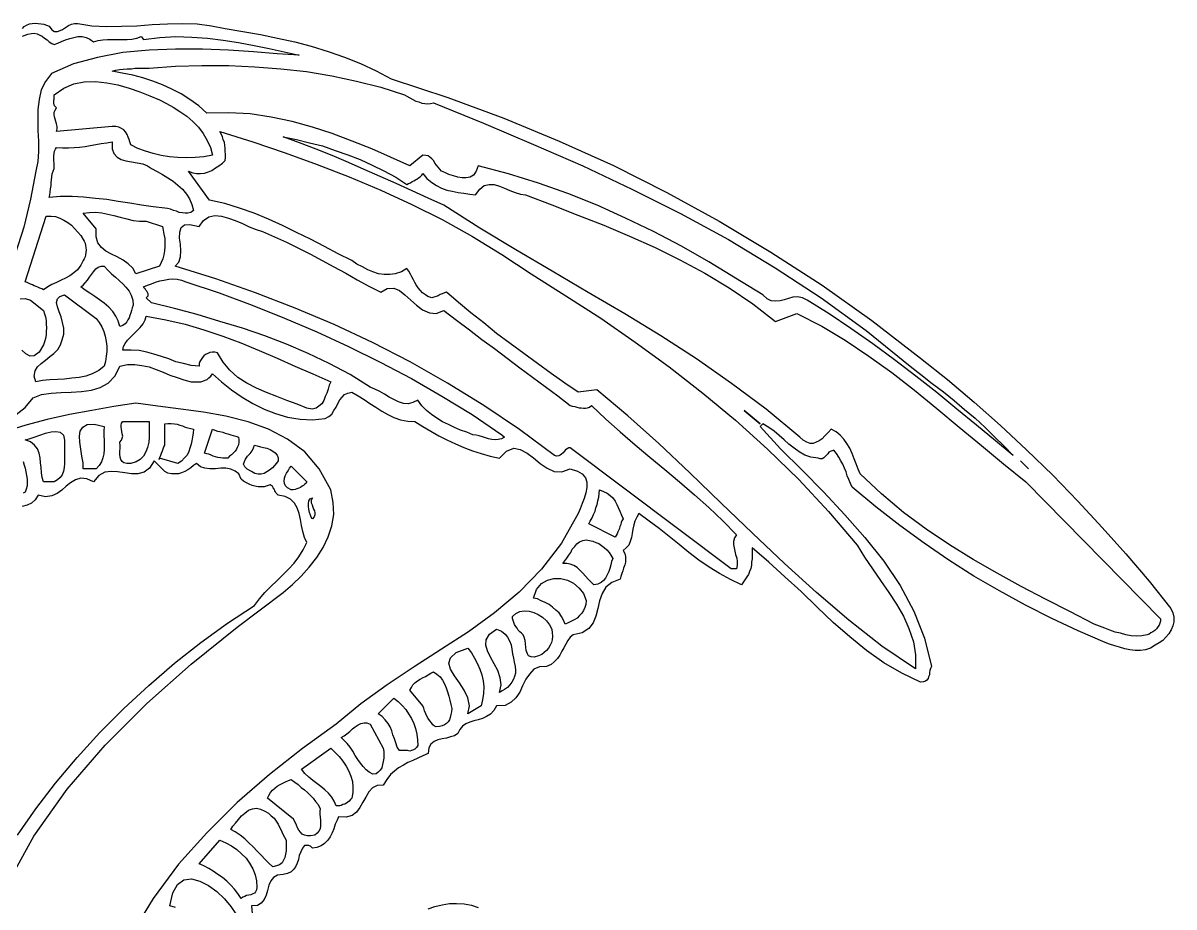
# Model space of a CAD drawing. Extents: x 0.03 to 6.93, y 0.01 to 8.51.
# Drawn here: x 1.777 to 4.652, y 6.306 to 8.514 of the extents above; entities that cross this region are included whole.
import ezdxf

# ---------------------------------------------------------------- set-up
doc = ezdxf.new("R2010")
doc.units = 0
doc.layers.add('1', color=7, linetype='Continuous')

msp = doc.modelspace()

# ---------------------------------------------------------------- linework, layer by layer
for points in [[(1.776, 8.5), (1.78, 8.505), (1.786, 8.509), (1.793, 8.512), (1.8, 8.513), (1.807, 8.514), (1.815, 8.513), (1.822, 8.512), (1.829, 8.511), (1.836, 8.509), (1.842, 8.506), (1.849, 8.497), (1.856, 8.493), (1.863, 8.493), (1.87, 8.495), (1.876, 8.498), (1.883, 8.503), (1.891, 8.508), (1.898, 8.511), (1.906, 8.513), (1.914, 8.513)], [(1.914, 8.513), (1.949, 8.507), (1.986, 8.505), (2.023, 8.506), (2.061, 8.507), (2.1, 8.51), (2.138, 8.512), (2.176, 8.513), (2.212, 8.512), (2.248, 8.507), (2.282, 8.5), (2.326, 8.493), (2.37, 8.485), (2.413, 8.476), (2.456, 8.467), (2.497, 8.456), (2.539, 8.443), (2.58, 8.429), (2.62, 8.413), (2.659, 8.395), (2.697, 8.375), (2.838, 8.328), (2.978, 8.276), (3.116, 8.219), (3.252, 8.158), (3.385, 8.091), (3.516, 8.019), (3.645, 7.942), (3.773, 7.859), (3.897, 7.771), (4.019, 7.677), (4.086, 7.624), (4.153, 7.567), (4.219, 7.509), (4.284, 7.448), (4.349, 7.385), (4.412, 7.32), (4.473, 7.254), (4.532, 7.188), (4.59, 7.12), (4.644, 7.052), (4.649, 7.041), (4.652, 7.03), (4.652, 7.019), (4.649, 7.009), (4.645, 6.999), (4.639, 6.989), (4.632, 6.98), (4.624, 6.972), (4.615, 6.966), (4.605, 6.96), (4.593, 6.953), (4.581, 6.949), (4.568, 6.947), (4.555, 6.947), (4.542, 6.949), (4.529, 6.951), (4.516, 6.955), (4.504, 6.959), (4.491, 6.963), (4.48, 6.967), (4.413, 6.996), (4.347, 7.027), (4.281, 7.06), (4.216, 7.096), (4.152, 7.133), (4.09, 7.173), (4.028, 7.215), (3.967, 7.259), (3.907, 7.306), (3.848, 7.355), (3.844, 7.364), (3.84, 7.374), (3.836, 7.383), (3.833, 7.393), (3.829, 7.402), (3.825, 7.412), (3.82, 7.421), (3.815, 7.43), (3.809, 7.439), (3.802, 7.447), (3.798, 7.446), (3.793, 7.444), (3.79, 7.442), (3.787, 7.438), (3.784, 7.435), (3.78, 7.431), (3.777, 7.428), (3.773, 7.426), (3.768, 7.426), (3.763, 7.427), (3.745, 7.43), (3.73, 7.435), (3.716, 7.443), (3.703, 7.452), (3.69, 7.462), (3.678, 7.473), (3.666, 7.484), (3.653, 7.495), (3.64, 7.504), (3.625, 7.513), (3.618, 7.506), (3.669, 7.451), (3.723, 7.397), (3.777, 7.342), (3.83, 7.286), (3.88, 7.229), (3.927, 7.17), (3.968, 7.109), (4.002, 7.045), (4.029, 6.978), (4.046, 6.907), (4.044, 6.902), (4.042, 6.897), (4.041, 6.892), (4.041, 6.886), (4.039, 6.881), (4.038, 6.877), (4.035, 6.873), (4.031, 6.87), (4.026, 6.869), (4.019, 6.868), (3.972, 6.89), (3.927, 6.916), (3.884, 6.947), (3.842, 6.981), (3.801, 7.017), (3.761, 7.055), (3.721, 7.094), (3.68, 7.131), (3.64, 7.168), (3.598, 7.203), (3.598, 7.198), (3.598, 7.191), (3.598, 7.184), (3.598, 7.176), (3.597, 7.168), (3.597, 7.16), (3.595, 7.152), (3.592, 7.144), (3.589, 7.137), (3.585, 7.131), (3.572, 7.111), (3.544, 7.124), (3.517, 7.139), (3.491, 7.155), (3.465, 7.173), (3.44, 7.192), (3.416, 7.212), (3.391, 7.232), (3.366, 7.252), (3.341, 7.27), (3.315, 7.289), (3.31, 7.28), (3.305, 7.27), (3.303, 7.261), (3.3, 7.25), (3.299, 7.239), (3.297, 7.229), (3.294, 7.219), (3.29, 7.21), (3.284, 7.203), (3.276, 7.197), (3.28, 7.189), (3.282, 7.182), (3.282, 7.175), (3.282, 7.168), (3.28, 7.161), (3.277, 7.153), (3.275, 7.146), (3.273, 7.139), (3.27, 7.132), (3.269, 7.125), (3.248, 7.117), (3.233, 7.105), (3.224, 7.089), (3.217, 7.071), (3.213, 7.052), (3.208, 7.033), (3.201, 7.016), (3.19, 7.002), (3.174, 6.991), (3.151, 6.986), (3.144, 6.98), (3.138, 6.972), (3.133, 6.963), (3.128, 6.954), (3.123, 6.945), (3.118, 6.935), (3.112, 6.927), (3.104, 6.919), (3.096, 6.912), (3.085, 6.907), (3.067, 6.906), (3.053, 6.9), (3.042, 6.888), (3.033, 6.875), (3.025, 6.859), (3.018, 6.843), (3.008, 6.829), (2.996, 6.818), (2.981, 6.81), (2.96, 6.809), (2.953, 6.797), (2.945, 6.788), (2.935, 6.782), (2.925, 6.777), (2.914, 6.774), (2.903, 6.771), (2.893, 6.768), (2.883, 6.764), (2.875, 6.758), (2.868, 6.75), (2.863, 6.74), (2.855, 6.734), (2.845, 6.731), (2.835, 6.728), (2.824, 6.726), (2.813, 6.724), (2.804, 6.72), (2.796, 6.713), (2.791, 6.704), (2.789, 6.69), (2.776, 6.684), (2.763, 6.678), (2.751, 6.672), (2.738, 6.667), (2.727, 6.661), (2.715, 6.654), (2.705, 6.646), (2.695, 6.637), (2.686, 6.625), (2.677, 6.611), (2.662, 6.61), (2.65, 6.604), (2.641, 6.594), (2.633, 6.581), (2.626, 6.568), (2.618, 6.555), (2.61, 6.543), (2.599, 6.535), (2.584, 6.531), (2.565, 6.532), (2.562, 6.523), (2.557, 6.513), (2.553, 6.502), (2.549, 6.492), (2.544, 6.482), (2.538, 6.473), (2.53, 6.465), (2.522, 6.459), (2.511, 6.455), (2.5, 6.453), (2.498, 6.456), (2.497, 6.457), (2.495, 6.458), (2.493, 6.459), (2.491, 6.46), (2.488, 6.46), (2.486, 6.46), (2.483, 6.46), (2.48, 6.46), (2.475, 6.453), (2.471, 6.444), (2.467, 6.435), (2.465, 6.425), (2.462, 6.416), (2.458, 6.407), (2.453, 6.4), (2.447, 6.394), (2.438, 6.39), (2.427, 6.388), (2.413, 6.386), (2.403, 6.38), (2.396, 6.372), (2.391, 6.361), (2.388, 6.348), (2.384, 6.336), (2.379, 6.325), (2.372, 6.316), (2.363, 6.31), (2.348, 6.309), (2.349, 6.29)], [(1.763, 6.486), (1.809, 6.552), (1.858, 6.616), (1.912, 6.68), (1.969, 6.742), (2.029, 6.802), (2.091, 6.86), (2.155, 6.915), (2.221, 6.967), (2.288, 7.015), (2.355, 7.059), (2.368, 7.076), (2.381, 7.092), (2.396, 7.107), (2.411, 7.121), (2.426, 7.136), (2.44, 7.15), (2.454, 7.165), (2.466, 7.181), (2.477, 7.198), (2.486, 7.217), (2.48, 7.229), (2.476, 7.244), (2.473, 7.259), (2.47, 7.274), (2.467, 7.289), (2.462, 7.303), (2.455, 7.315), (2.445, 7.325), (2.432, 7.332), (2.414, 7.335), (2.412, 7.337), (2.409, 7.34), (2.408, 7.343), (2.406, 7.346), (2.405, 7.349), (2.403, 7.351), (2.402, 7.354), (2.4, 7.357), (2.397, 7.359), (2.394, 7.361), (2.387, 7.358), (2.379, 7.356), (2.372, 7.356), (2.364, 7.356), (2.356, 7.357), (2.349, 7.359), (2.342, 7.362), (2.335, 7.366), (2.328, 7.37), (2.322, 7.375), (2.316, 7.388), (2.307, 7.395), (2.296, 7.4), (2.284, 7.402), (2.271, 7.402), (2.258, 7.401), (2.244, 7.401), (2.231, 7.402), (2.22, 7.406), (2.21, 7.414), (2.203, 7.409), (2.196, 7.403), (2.189, 7.398), (2.181, 7.394), (2.173, 7.391), (2.165, 7.388), (2.157, 7.388), (2.148, 7.388), (2.139, 7.39), (2.131, 7.394), (2.105, 7.421), (2.093, 7.402), (2.08, 7.392), (2.064, 7.388), (2.048, 7.388), (2.031, 7.391), (2.013, 7.393), (1.997, 7.394), (1.981, 7.392), (1.966, 7.384), (1.953, 7.368), (1.936, 7.376), (1.921, 7.377), (1.908, 7.373), (1.896, 7.366), (1.885, 7.357), (1.874, 7.347), (1.862, 7.339), (1.849, 7.333), (1.833, 7.331), (1.815, 7.335), (1.807, 7.323), (1.798, 7.315), (1.787, 7.31), (1.775, 7.307)], [(2.789, 6.302), (2.806, 6.308), (2.824, 6.312), (2.842, 6.315), (2.86, 6.315), (2.879, 6.314), (2.897, 6.311), (2.914, 6.305)]]:
    msp.add_lwpolyline(points)
at = {"layer": '1'}
for points in [[(1.776, 8.481), (1.782, 8.484), (1.789, 8.486), (1.798, 8.488), (1.805, 8.489), (1.812, 8.487), (1.819, 8.484), (1.825, 8.481), (1.831, 8.476), (1.837, 8.472), (1.842, 8.467), (1.849, 8.463), (1.855, 8.46)], [(1.855, 8.46), (1.864, 8.464), (1.873, 8.468), (1.883, 8.472), (1.894, 8.475), (1.904, 8.478), (1.914, 8.48), (1.925, 8.48), (1.935, 8.478), (1.944, 8.474), (1.953, 8.467), (1.965, 8.47), (1.976, 8.472), (1.988, 8.473), (2, 8.473), (2.013, 8.473), (2.025, 8.473), (2.037, 8.473), (2.049, 8.474), (2.061, 8.476), (2.072, 8.48), (2.078, 8.473), (2.119, 8.478), (2.159, 8.48), (2.199, 8.479), (2.238, 8.476), (2.277, 8.471), (2.315, 8.465), (2.354, 8.458), (2.392, 8.45), (2.429, 8.442), (2.467, 8.434), (2.412, 8.437), (2.353, 8.442), (2.29, 8.446), (2.225, 8.449), (2.158, 8.449), (2.092, 8.446), (2.026, 8.44), (1.963, 8.428), (1.903, 8.412), (1.848, 8.388), (1.833, 8.368), (1.822, 8.347), (1.817, 8.323), (1.814, 8.298), (1.814, 8.272), (1.814, 8.246), (1.816, 8.219), (1.816, 8.193), (1.814, 8.168), (1.809, 8.144), (1.796, 8.074), (1.779, 8.004), (1.757, 7.937)], [(2.092, 8.401), (2.158, 8.406), (2.224, 8.408), (2.291, 8.408), (2.356, 8.405), (2.421, 8.4), (2.485, 8.393), (2.548, 8.382), (2.61, 8.369), (2.671, 8.354), (2.73, 8.335), (2.736, 8.331), (2.743, 8.327), (2.751, 8.323), (2.758, 8.319), (2.766, 8.317), (2.773, 8.314), (2.781, 8.313), (2.788, 8.312), (2.795, 8.313), (2.802, 8.315), (2.927, 8.264), (3.052, 8.211), (3.175, 8.157), (3.298, 8.099), (3.419, 8.038), (3.539, 7.973), (3.656, 7.903), (3.771, 7.828), (3.883, 7.746), (3.993, 7.657), (4.02, 7.636), (4.048, 7.614), (4.076, 7.593), (4.103, 7.571), (4.129, 7.549), (4.155, 7.527), (4.18, 7.504), (4.204, 7.481), (4.227, 7.458), (4.25, 7.434), (4.206, 7.471), (4.159, 7.51), (4.11, 7.55), (4.06, 7.591), (4.007, 7.632), (3.954, 7.673), (3.9, 7.713), (3.845, 7.751), (3.791, 7.788), (3.736, 7.822), (3.724, 7.828), (3.712, 7.83), (3.7, 7.829), (3.689, 7.826), (3.678, 7.823), (3.668, 7.82), (3.657, 7.819), (3.646, 7.82), (3.636, 7.825), (3.625, 7.835), (3.557, 7.877), (3.49, 7.918), (3.422, 7.957), (3.352, 7.993), (3.282, 8.027), (3.211, 8.059), (3.138, 8.088), (3.065, 8.114), (2.99, 8.137), (2.914, 8.157), (2.909, 8.144), (2.902, 8.134), (2.894, 8.129), (2.884, 8.127), (2.874, 8.127), (2.863, 8.129), (2.852, 8.132), (2.841, 8.136), (2.831, 8.141), (2.822, 8.144), (2.818, 8.149), (2.814, 8.154), (2.81, 8.159), (2.806, 8.164), (2.803, 8.17), (2.798, 8.175), (2.793, 8.179), (2.789, 8.182), (2.783, 8.183), (2.776, 8.184), (2.743, 8.157), (2.695, 8.179), (2.648, 8.2), (2.599, 8.219), (2.549, 8.238), (2.5, 8.254), (2.449, 8.268), (2.397, 8.279), (2.344, 8.287), (2.291, 8.29), (2.236, 8.289), (2.216, 8.307), (2.194, 8.323), (2.172, 8.337), (2.149, 8.349), (2.125, 8.36), (2.101, 8.369), (2.076, 8.377), (2.051, 8.384), (2.025, 8.389), (2, 8.394), (2.009, 8.396), (2.018, 8.398), (2.027, 8.399), (2.037, 8.4), (2.048, 8.4), (2.057, 8.401), (2.067, 8.401), (2.076, 8.401), (2.084, 8.401), (2.092, 8.401)], [(2.25, 8.184), (2.229, 8.18), (2.207, 8.178), (2.186, 8.177), (2.164, 8.178), (2.143, 8.18), (2.122, 8.183), (2.102, 8.188), (2.083, 8.194), (2.064, 8.201), (2.046, 8.21), (2.044, 8.217), (2.042, 8.223), (2.04, 8.229), (2.037, 8.236), (2.033, 8.242), (2.029, 8.247), (2.023, 8.251), (2.016, 8.254), (2.009, 8.256), (2, 8.256), (1.861, 8.243), (1.862, 8.25), (1.862, 8.256), (1.861, 8.262), (1.859, 8.268), (1.857, 8.274), (1.856, 8.28), (1.855, 8.285), (1.855, 8.291), (1.857, 8.296), (1.861, 8.302), (1.858, 8.305), (1.856, 8.307), (1.855, 8.31), (1.854, 8.314), (1.854, 8.317), (1.854, 8.321), (1.855, 8.324), (1.855, 8.328), (1.855, 8.332), (1.855, 8.335), (1.879, 8.351), (1.904, 8.362), (1.93, 8.367), (1.958, 8.368), (1.986, 8.365), (2.014, 8.36), (2.042, 8.351), (2.069, 8.342), (2.094, 8.332), (2.118, 8.322), (2.135, 8.313), (2.152, 8.304), (2.169, 8.293), (2.186, 8.281), (2.201, 8.268), (2.215, 8.254), (2.227, 8.238), (2.237, 8.221), (2.245, 8.203), (2.25, 8.184)], [(3.046, 7.888), (3.133, 7.833), (3.22, 7.777), (3.306, 7.717), (3.391, 7.655), (3.475, 7.59), (3.557, 7.522), (3.637, 7.45), (3.715, 7.374), (3.789, 7.294), (3.861, 7.21), (3.879, 7.18), (3.899, 7.151), (3.919, 7.122), (3.94, 7.092), (3.959, 7.063), (3.976, 7.033), (3.99, 7.002), (4.001, 6.969), (4.006, 6.936), (4.006, 6.901), (3.922, 6.958), (3.84, 7.023), (3.759, 7.092), (3.679, 7.164), (3.599, 7.24), (3.521, 7.315), (3.443, 7.391), (3.365, 7.464), (3.288, 7.533), (3.21, 7.598), (3.164, 7.592), (3.13, 7.615), (3.096, 7.639), (3.062, 7.664), (3.028, 7.689), (2.994, 7.714), (2.96, 7.739), (2.928, 7.765), (2.896, 7.79), (2.865, 7.816), (2.835, 7.842), (2.83, 7.84), (2.824, 7.838), (2.819, 7.836), (2.814, 7.833), (2.809, 7.831), (2.803, 7.829), (2.798, 7.828), (2.793, 7.829), (2.788, 7.831), (2.782, 7.835), (2.775, 7.84), (2.769, 7.847), (2.764, 7.853), (2.759, 7.86), (2.756, 7.866), (2.752, 7.873), (2.748, 7.88), (2.745, 7.887), (2.741, 7.894), (2.736, 7.901), (2.722, 7.893), (2.707, 7.888), (2.693, 7.886), (2.679, 7.886), (2.665, 7.888), (2.651, 7.893), (2.638, 7.898), (2.625, 7.905), (2.611, 7.912), (2.598, 7.921), (2.564, 7.938), (2.53, 7.956), (2.495, 7.974), (2.46, 7.991), (2.425, 8.008), (2.39, 8.024), (2.354, 8.039), (2.318, 8.052), (2.281, 8.063), (2.243, 8.072), (2.19, 8.144), (2.201, 8.14), (2.21, 8.138), (2.22, 8.138), (2.23, 8.139), (2.24, 8.142), (2.249, 8.146), (2.258, 8.152), (2.266, 8.157), (2.275, 8.164), (2.282, 8.171), (2.283, 8.178), (2.283, 8.186), (2.282, 8.194), (2.282, 8.201), (2.281, 8.209), (2.28, 8.216), (2.277, 8.223), (2.275, 8.23), (2.273, 8.236), (2.269, 8.243), (2.351, 8.217), (2.432, 8.19), (2.512, 8.161), (2.592, 8.13), (2.671, 8.097), (2.748, 8.061), (2.824, 8.023), (2.9, 7.981), (2.973, 7.936), (3.046, 7.888)], [(2.736, 8.111), (2.74, 8.113), (2.745, 8.115), (2.749, 8.118), (2.753, 8.12), (2.757, 8.122), (2.761, 8.124), (2.765, 8.127), (2.769, 8.13), (2.773, 8.134), (2.776, 8.138), (2.786, 8.126), (2.798, 8.116), (2.81, 8.108), (2.822, 8.102), (2.836, 8.097), (2.849, 8.094), (2.864, 8.091), (2.878, 8.089), (2.893, 8.087), (2.907, 8.085), (2.918, 8.099), (2.929, 8.108), (2.941, 8.111), (2.954, 8.111), (2.967, 8.107), (2.98, 8.102), (2.993, 8.096), (3.006, 8.091), (3.02, 8.087), (3.032, 8.085), (3.098, 8.06), (3.163, 8.034), (3.228, 8.009), (3.292, 7.982), (3.356, 7.953), (3.418, 7.923), (3.48, 7.889), (3.541, 7.853), (3.6, 7.813), (3.657, 7.769), (3.71, 7.789), (3.772, 7.757), (3.831, 7.722), (3.89, 7.682), (3.947, 7.641), (4.004, 7.597), (4.06, 7.551), (4.115, 7.505), (4.171, 7.459), (4.226, 7.413), (4.282, 7.368), (4.618, 7.026), (4.618, 7.02), (4.617, 7.015), (4.615, 7.01), (4.612, 7.006), (4.608, 7.001), (4.604, 6.997), (4.599, 6.994), (4.594, 6.991), (4.59, 6.988), (4.585, 6.986), (4.572, 6.984), (4.558, 6.983), (4.545, 6.984), (4.532, 6.986), (4.518, 6.99), (4.505, 6.993), (4.492, 6.998), (4.479, 7.003), (4.466, 7.008), (4.453, 7.013), (4.392, 7.044), (4.331, 7.075), (4.27, 7.107), (4.21, 7.14), (4.15, 7.174), (4.091, 7.211), (4.033, 7.25), (3.976, 7.292), (3.921, 7.338), (3.868, 7.388), (3.863, 7.4), (3.858, 7.413), (3.853, 7.426), (3.848, 7.439), (3.842, 7.452), (3.835, 7.464), (3.827, 7.475), (3.818, 7.485), (3.808, 7.493), (3.796, 7.5), (3.788, 7.491), (3.78, 7.483), (3.773, 7.476), (3.766, 7.471), (3.758, 7.467), (3.751, 7.464), (3.743, 7.464), (3.735, 7.467), (3.726, 7.472), (3.717, 7.48), (3.633, 7.55), (3.547, 7.614), (3.459, 7.675), (3.37, 7.733), (3.28, 7.788), (3.189, 7.841), (3.099, 7.894), (3.008, 7.948), (2.918, 8.002), (2.828, 8.059), (2.789, 8.077), (2.749, 8.095), (2.709, 8.113), (2.669, 8.131), (2.629, 8.148), (2.59, 8.166), (2.549, 8.183), (2.509, 8.199), (2.468, 8.215), (2.427, 8.23), (2.46, 8.223), (2.493, 8.215), (2.525, 8.207), (2.557, 8.196), (2.588, 8.185), (2.619, 8.173), (2.649, 8.159), (2.678, 8.145), (2.708, 8.129), (2.736, 8.111)], [(2, 8.217), (2, 8.2), (2.004, 8.188), (2.012, 8.179), (2.022, 8.173), (2.034, 8.17), (2.048, 8.167), (2.062, 8.165), (2.076, 8.162), (2.088, 8.157), (2.098, 8.151), (2.112, 8.143), (2.125, 8.136), (2.139, 8.127), (2.152, 8.119), (2.164, 8.109), (2.175, 8.099), (2.185, 8.087), (2.193, 8.075), (2.199, 8.061), (2.203, 8.046), (2.196, 8.041), (2.189, 8.039), (2.182, 8.039), (2.175, 8.04), (2.167, 8.041), (2.16, 8.044), (2.153, 8.046), (2.145, 8.049), (2.138, 8.051), (2.131, 8.052), (2.102, 8.055), (2.073, 8.059), (2.044, 8.064), (2.015, 8.068), (1.986, 8.073), (1.958, 8.076), (1.928, 8.079), (1.9, 8.081), (1.87, 8.081), (1.842, 8.078), (1.844, 8.085), (1.845, 8.092), (1.846, 8.1), (1.847, 8.108), (1.847, 8.115), (1.848, 8.122), (1.849, 8.13), (1.85, 8.137), (1.852, 8.144), (1.855, 8.151), (1.855, 8.154), (1.855, 8.159), (1.855, 8.164), (1.854, 8.169), (1.854, 8.175), (1.854, 8.182), (1.855, 8.188), (1.856, 8.194), (1.858, 8.199), (1.861, 8.203), (1.876, 8.202), (1.891, 8.202), (1.905, 8.203), (1.918, 8.204), (1.932, 8.206), (1.945, 8.208), (1.959, 8.211), (1.972, 8.213), (1.986, 8.215), (2, 8.217)], [(1.927, 7.973), (1.93, 7.969), (1.932, 7.964), (1.933, 7.958), (1.934, 7.953), (1.935, 7.947), (1.934, 7.941), (1.933, 7.935), (1.932, 7.93), (1.93, 7.925), (1.927, 7.921), (1.921, 7.909), (1.913, 7.898), (1.904, 7.89), (1.894, 7.883), (1.883, 7.877), (1.872, 7.872), (1.861, 7.866), (1.849, 7.861), (1.839, 7.855), (1.828, 7.848), (1.824, 7.85), (1.819, 7.852), (1.814, 7.854), (1.81, 7.856), (1.805, 7.858), (1.801, 7.86), (1.796, 7.862), (1.791, 7.864), (1.787, 7.866), (1.782, 7.868), (1.835, 8.032), (1.847, 8.032), (1.858, 8.031), (1.869, 8.027), (1.879, 8.022), (1.889, 8.016), (1.898, 8.009), (1.906, 8.001), (1.914, 7.992), (1.921, 7.983), (1.927, 7.973)], [(2.125, 8.006), (2.127, 7.997), (2.129, 7.987), (2.131, 7.976), (2.131, 7.966), (2.131, 7.956), (2.13, 7.945), (2.129, 7.935), (2.126, 7.925), (2.122, 7.916), (2.118, 7.907), (2.059, 7.888), (2.051, 7.902), (2.04, 7.913), (2.027, 7.922), (2.012, 7.93), (1.998, 7.937), (1.984, 7.944), (1.973, 7.953), (1.964, 7.965), (1.96, 7.98), (1.96, 8), (1.927, 8.039), (1.943, 8.041), (1.958, 8.042), (1.974, 8.04), (1.989, 8.037), (2.004, 8.033), (2.02, 8.029), (2.036, 8.025), (2.052, 8.021), (2.068, 8.019), (2.085, 8.019), (2.125, 8.006)], [(2.671, 7.842), (2.687, 7.851), (2.703, 7.852), (2.717, 7.846), (2.731, 7.835), (2.746, 7.822), (2.76, 7.809), (2.775, 7.798), (2.792, 7.79), (2.809, 7.789), (2.828, 7.796), (2.86, 7.772), (2.892, 7.748), (2.923, 7.724), (2.955, 7.701), (2.986, 7.677), (3.018, 7.653), (3.05, 7.63), (3.081, 7.606), (3.113, 7.583), (3.144, 7.559), (3.149, 7.557), (3.155, 7.556), (3.16, 7.555), (3.166, 7.553), (3.171, 7.553), (3.177, 7.552), (3.182, 7.552), (3.187, 7.553), (3.192, 7.555), (3.197, 7.559), (3.233, 7.525), (3.269, 7.493), (3.306, 7.461), (3.343, 7.43), (3.38, 7.399), (3.417, 7.368), (3.454, 7.336), (3.49, 7.304), (3.525, 7.271), (3.559, 7.236), (3.554, 7.228), (3.552, 7.219), (3.552, 7.212), (3.553, 7.203), (3.555, 7.195), (3.557, 7.187), (3.56, 7.178), (3.561, 7.169), (3.561, 7.16), (3.559, 7.151), (3.546, 7.151), (3.144, 7.453), (3.14, 7.453), (3.136, 7.451), (3.132, 7.448), (3.129, 7.444), (3.126, 7.441), (3.122, 7.437), (3.119, 7.435), (3.115, 7.433), (3.11, 7.432), (3.105, 7.434), (3.017, 7.499), (2.928, 7.559), (2.837, 7.615), (2.744, 7.668), (2.65, 7.716), (2.554, 7.761), (2.457, 7.802), (2.358, 7.84), (2.259, 7.875), (2.157, 7.907), (2.166, 7.917), (2.17, 7.93), (2.171, 7.945), (2.17, 7.962), (2.168, 7.977), (2.169, 7.992), (2.172, 8.003), (2.18, 8.01), (2.194, 8.011), (2.217, 8.006), (2.228, 8.021), (2.241, 8.03), (2.256, 8.033), (2.273, 8.032), (2.29, 8.027), (2.307, 8.021), (2.325, 8.013), (2.342, 8.005), (2.359, 7.998), (2.375, 7.993), (2.405, 7.98), (2.435, 7.967), (2.465, 7.952), (2.495, 7.937), (2.524, 7.921), (2.553, 7.905), (2.583, 7.889), (2.612, 7.873), (2.641, 7.857), (2.671, 7.842)], [(2.052, 7.809), (2.05, 7.803), (2.048, 7.796), (2.046, 7.79), (2.044, 7.784), (2.042, 7.778), (2.039, 7.773), (2.036, 7.768), (2.032, 7.763), (2.026, 7.759), (2.019, 7.756), (2.015, 7.77), (2.009, 7.782), (2.001, 7.794), (1.991, 7.804), (1.98, 7.814), (1.968, 7.823), (1.956, 7.831), (1.944, 7.839), (1.932, 7.847), (1.921, 7.855), (1.927, 7.859), (1.932, 7.865), (1.938, 7.872), (1.943, 7.879), (1.948, 7.886), (1.953, 7.893), (1.959, 7.9), (1.965, 7.904), (1.972, 7.907), (1.98, 7.907), (1.989, 7.897), (1.998, 7.888), (2.008, 7.879), (2.017, 7.871), (2.027, 7.862), (2.034, 7.854), (2.042, 7.844), (2.047, 7.834), (2.051, 7.822), (2.052, 7.809)], [(2.973, 7.486), (2.98, 7.48), (2.972, 7.476), (2.964, 7.474), (2.956, 7.473), (2.948, 7.474), (2.94, 7.476), (2.932, 7.478), (2.925, 7.481), (2.916, 7.483), (2.909, 7.485), (2.901, 7.486), (2.886, 7.492), (2.87, 7.497), (2.855, 7.504), (2.84, 7.511), (2.825, 7.518), (2.811, 7.527), (2.797, 7.536), (2.785, 7.546), (2.773, 7.558), (2.763, 7.572), (2.751, 7.566), (2.739, 7.563), (2.727, 7.564), (2.715, 7.568), (2.703, 7.574), (2.692, 7.58), (2.68, 7.587), (2.668, 7.594), (2.656, 7.6), (2.644, 7.605), (2.594, 7.636), (2.542, 7.664), (2.489, 7.689), (2.435, 7.712), (2.381, 7.733), (2.325, 7.752), (2.269, 7.769), (2.212, 7.786), (2.155, 7.801), (2.098, 7.815), (2.085, 7.828), (2.088, 7.831), (2.09, 7.833), (2.09, 7.836), (2.09, 7.838), (2.088, 7.841), (2.086, 7.844), (2.084, 7.847), (2.082, 7.85), (2.08, 7.852), (2.078, 7.855), (2.088, 7.859), (2.098, 7.863), (2.108, 7.867), (2.119, 7.87), (2.129, 7.872), (2.141, 7.874), (2.151, 7.875), (2.162, 7.874), (2.173, 7.872), (2.184, 7.868), (2.267, 7.84), (2.349, 7.809), (2.43, 7.777), (2.511, 7.743), (2.59, 7.706), (2.669, 7.667), (2.747, 7.626), (2.823, 7.582), (2.899, 7.536), (2.973, 7.486)], [(1.77, 7.825), (1.782, 7.826), (1.796, 7.822), (1.828, 7.796)], [(1.96, 7.776), (1.967, 7.766), (1.974, 7.755), (1.979, 7.744), (1.982, 7.732), (1.985, 7.719), (1.986, 7.707), (1.986, 7.694), (1.985, 7.682), (1.983, 7.669), (1.98, 7.657), (1.966, 7.646), (1.95, 7.638), (1.934, 7.632), (1.917, 7.629), (1.899, 7.627), (1.881, 7.625), (1.863, 7.624), (1.844, 7.623), (1.826, 7.621), (1.809, 7.618), (1.805, 7.632), (1.807, 7.645), (1.813, 7.655), (1.822, 7.664), (1.833, 7.672), (1.844, 7.681), (1.854, 7.689), (1.864, 7.699), (1.871, 7.71), (1.875, 7.723), (1.879, 7.737), (1.879, 7.752), (1.876, 7.766), (1.872, 7.78), (1.867, 7.793), (1.863, 7.805), (1.861, 7.816), (1.863, 7.825), (1.869, 7.831), (1.881, 7.835), (1.96, 7.776)], [(1.828, 7.796), (1.831, 7.788), (1.833, 7.78), (1.835, 7.771), (1.835, 7.762), (1.836, 7.753), (1.835, 7.744), (1.835, 7.735), (1.833, 7.726), (1.831, 7.718), (1.828, 7.71), (1.817, 7.692), (1.805, 7.683), (1.795, 7.682), (1.784, 7.688), (1.774, 7.697)], [(2.546, 7.618), (2.542, 7.61), (2.539, 7.6), (2.536, 7.59), (2.532, 7.581), (2.528, 7.571), (2.523, 7.563), (2.516, 7.557), (2.509, 7.552), (2.499, 7.55), (2.486, 7.552), (2.462, 7.562), (2.436, 7.571), (2.411, 7.581), (2.385, 7.591), (2.36, 7.602), (2.336, 7.615), (2.314, 7.629), (2.294, 7.647), (2.277, 7.667), (2.263, 7.69), (2.256, 7.692), (2.25, 7.692), (2.244, 7.691), (2.239, 7.689), (2.233, 7.686), (2.229, 7.683), (2.225, 7.679), (2.222, 7.674), (2.219, 7.669), (2.217, 7.664), (2.217, 7.657), (2.197, 7.659), (2.178, 7.664), (2.159, 7.668), (2.141, 7.675), (2.123, 7.681), (2.104, 7.687), (2.086, 7.692), (2.067, 7.696), (2.047, 7.697), (2.026, 7.697), (2.028, 7.706), (2.032, 7.714), (2.038, 7.722), (2.046, 7.73), (2.054, 7.738), (2.062, 7.746), (2.07, 7.754), (2.077, 7.763), (2.082, 7.773), (2.085, 7.782), (2.134, 7.773), (2.182, 7.762), (2.229, 7.748), (2.276, 7.732), (2.321, 7.715), (2.367, 7.696), (2.412, 7.677), (2.456, 7.657), (2.501, 7.638), (2.546, 7.618)], [(1.76, 7.536), (1.782, 7.554), (1.802, 7.578), (1.823, 7.586), (1.847, 7.59), (1.872, 7.591), (1.897, 7.592), (1.923, 7.594), (1.948, 7.597), (1.97, 7.604), (1.99, 7.615), (2.007, 7.633), (2.019, 7.657), (2.038, 7.661), (2.056, 7.661), (2.074, 7.659), (2.092, 7.655), (2.11, 7.649), (2.127, 7.642), (2.144, 7.635), (2.162, 7.629), (2.179, 7.623), (2.197, 7.618), (2.203, 7.618), (2.209, 7.618), (2.215, 7.618), (2.221, 7.618), (2.226, 7.62), (2.232, 7.622), (2.237, 7.624), (2.241, 7.628), (2.246, 7.632), (2.25, 7.638), (2.273, 7.618), (2.298, 7.598), (2.324, 7.58), (2.351, 7.564), (2.379, 7.55), (2.408, 7.539), (2.438, 7.53), (2.469, 7.525), (2.5, 7.523), (2.532, 7.526), (2.541, 7.531), (2.548, 7.537), (2.553, 7.546), (2.559, 7.555), (2.563, 7.564), (2.568, 7.573), (2.574, 7.58), (2.58, 7.586), (2.588, 7.59), (2.598, 7.592), (2.614, 7.583), (2.629, 7.574), (2.643, 7.564), (2.658, 7.555), (2.673, 7.545), (2.688, 7.536), (2.703, 7.529), (2.72, 7.523), (2.738, 7.52), (2.756, 7.519), (2.776, 7.506), (2.796, 7.495), (2.816, 7.483), (2.836, 7.473), (2.857, 7.463), (2.878, 7.454), (2.9, 7.446), (2.921, 7.439), (2.944, 7.432), (2.967, 7.427), (2.985, 7.445), (3.003, 7.452), (3.019, 7.449), (3.036, 7.44), (3.052, 7.428), (3.069, 7.414), (3.086, 7.402), (3.104, 7.394), (3.123, 7.393), (3.144, 7.401), (3.162, 7.395), (3.174, 7.388), (3.182, 7.378), (3.185, 7.367), (3.185, 7.354), (3.183, 7.341), (3.179, 7.327), (3.174, 7.314), (3.169, 7.301), (3.164, 7.289), (3.122, 7.215), (3.072, 7.15), (3.016, 7.093), (2.955, 7.041), (2.89, 6.994), (2.822, 6.95), (2.754, 6.906), (2.687, 6.861), (2.621, 6.814), (2.559, 6.763), (2.475, 6.702), (2.393, 6.637), (2.312, 6.567), (2.236, 6.492), (2.165, 6.413), (2.102, 6.328), (2.049, 6.24)], [(1.736, 6.359), (1.804, 6.483), (1.887, 6.601), (1.982, 6.711), (2.086, 6.815), (2.197, 6.913), (2.312, 7.005), (2.427, 7.092), (2.45, 7.112), (2.472, 7.133), (2.492, 7.155), (2.511, 7.179), (2.527, 7.204), (2.539, 7.231), (2.548, 7.258), (2.553, 7.287), (2.552, 7.317), (2.546, 7.348), (2.517, 7.401), (2.481, 7.443), (2.438, 7.475), (2.39, 7.5), (2.339, 7.518), (2.284, 7.532), (2.228, 7.542), (2.171, 7.55), (2.114, 7.557), (2.059, 7.565), (2.004, 7.556), (1.949, 7.546), (1.893, 7.536), (1.837, 7.524), (1.784, 7.51), (1.731, 7.493)], [(3.578, 7.546), (3.618, 7.513), (3.578, 7.546)], [(1.98, 7.506), (1.979, 7.495), (1.979, 7.483), (1.98, 7.472), (1.98, 7.46), (1.98, 7.449), (1.979, 7.438), (1.976, 7.428), (1.973, 7.418), (1.967, 7.409), (1.96, 7.401), (1.927, 7.401), (1.927, 7.416), (1.924, 7.432), (1.921, 7.45), (1.919, 7.467), (1.918, 7.482), (1.92, 7.495), (1.926, 7.505), (1.937, 7.511), (1.955, 7.512), (1.98, 7.506)], [(2.092, 7.519), (2.092, 7.506), (2.092, 7.493), (2.092, 7.48), (2.091, 7.467), (2.088, 7.454), (2.084, 7.443), (2.078, 7.432), (2.07, 7.424), (2.06, 7.418), (2.046, 7.414), (2.036, 7.414), (2.029, 7.416), (2.025, 7.419), (2.021, 7.424), (2.02, 7.43), (2.019, 7.437), (2.019, 7.444), (2.02, 7.452), (2.02, 7.459), (2.019, 7.467), (2.023, 7.472), (2.025, 7.477), (2.026, 7.482), (2.025, 7.488), (2.024, 7.494), (2.023, 7.5), (2.022, 7.505), (2.022, 7.51), (2.023, 7.515), (2.026, 7.519), (2.092, 7.519)], [(2.203, 7.5), (2.202, 7.49), (2.2, 7.481), (2.199, 7.471), (2.197, 7.462), (2.194, 7.452), (2.191, 7.444), (2.187, 7.435), (2.18, 7.428), (2.173, 7.42), (2.164, 7.414), (2.118, 7.427), (2.117, 7.424), (2.117, 7.425), (2.119, 7.429), (2.121, 7.435), (2.123, 7.44), (2.125, 7.446), (2.127, 7.451), (2.129, 7.456), (2.131, 7.46), (2.131, 7.513), (2.139, 7.514), (2.147, 7.514), (2.155, 7.513), (2.162, 7.512), (2.169, 7.51), (2.175, 7.508), (2.182, 7.505), (2.189, 7.503), (2.196, 7.501), (2.203, 7.5)], [(1.881, 7.453), (1.881, 7.444), (1.881, 7.434), (1.881, 7.423), (1.881, 7.414), (1.88, 7.404), (1.878, 7.395), (1.875, 7.386), (1.87, 7.379), (1.863, 7.373), (1.855, 7.368), (1.828, 7.368), (1.825, 7.379), (1.823, 7.391), (1.822, 7.404), (1.821, 7.416), (1.82, 7.428), (1.817, 7.44), (1.813, 7.451), (1.806, 7.46), (1.796, 7.468), (1.782, 7.473), (1.792, 7.476), (1.805, 7.48), (1.819, 7.485), (1.833, 7.49), (1.847, 7.493), (1.859, 7.494), (1.87, 7.492), (1.878, 7.485), (1.881, 7.472), (1.881, 7.453)], [(2.315, 7.48), (2.316, 7.473), (2.316, 7.467), (2.315, 7.461), (2.313, 7.456), (2.31, 7.45), (2.307, 7.445), (2.303, 7.441), (2.298, 7.436), (2.293, 7.432), (2.289, 7.427), (2.282, 7.427), (2.276, 7.427), (2.27, 7.428), (2.264, 7.429), (2.258, 7.431), (2.252, 7.432), (2.247, 7.435), (2.241, 7.437), (2.236, 7.438), (2.23, 7.44), (2.25, 7.5), (2.256, 7.497), (2.263, 7.495), (2.269, 7.494), (2.276, 7.492), (2.282, 7.49), (2.289, 7.488), (2.296, 7.486), (2.302, 7.484), (2.309, 7.482), (2.315, 7.48)], [(2.414, 7.421), (2.41, 7.415), (2.405, 7.409), (2.4, 7.403), (2.393, 7.397), (2.386, 7.393), (2.379, 7.389), (2.372, 7.387), (2.364, 7.387), (2.356, 7.389), (2.348, 7.394), (2.337, 7.4), (2.331, 7.406), (2.328, 7.412), (2.33, 7.419), (2.333, 7.425), (2.338, 7.432), (2.344, 7.439), (2.349, 7.446), (2.353, 7.453), (2.355, 7.46), (2.362, 7.458), (2.37, 7.456), (2.378, 7.454), (2.386, 7.452), (2.394, 7.449), (2.401, 7.445), (2.407, 7.441), (2.412, 7.435), (2.414, 7.428), (2.414, 7.421)], [(1.777, 7.419), (1.78, 7.41), (1.782, 7.402), (1.784, 7.393), (1.786, 7.384), (1.787, 7.375), (1.787, 7.367), (1.787, 7.358), (1.785, 7.35), (1.782, 7.342), (1.777, 7.34)], [(4.269, 7.421), (4.289, 7.401), (4.269, 7.421)], [(2.486, 7.368), (2.484, 7.365), (2.481, 7.362), (2.478, 7.359), (2.474, 7.357), (2.47, 7.354), (2.466, 7.352), (2.461, 7.351), (2.457, 7.349), (2.452, 7.348), (2.447, 7.348), (2.438, 7.353), (2.433, 7.358), (2.43, 7.364), (2.429, 7.37), (2.43, 7.377), (2.432, 7.383), (2.435, 7.39), (2.439, 7.396), (2.443, 7.402), (2.447, 7.407), (2.486, 7.368)], [(3.276, 7.276), (3.273, 7.271), (3.271, 7.267), (3.27, 7.262), (3.268, 7.257), (3.267, 7.252), (3.265, 7.248), (3.263, 7.243), (3.261, 7.238), (3.259, 7.234), (3.256, 7.23), (3.19, 7.263), (3.194, 7.27), (3.199, 7.278), (3.202, 7.287), (3.206, 7.295), (3.208, 7.303), (3.211, 7.312), (3.213, 7.321), (3.215, 7.33), (3.216, 7.339), (3.217, 7.348), (3.227, 7.344), (3.236, 7.34), (3.244, 7.334), (3.25, 7.328), (3.256, 7.32), (3.26, 7.312), (3.264, 7.304), (3.268, 7.295), (3.272, 7.285), (3.276, 7.276)], [(2.5, 7.276), (2.499, 7.277), (2.497, 7.28), (2.495, 7.285), (2.493, 7.292), (2.491, 7.3), (2.49, 7.307), (2.49, 7.314), (2.491, 7.321), (2.494, 7.326), (2.5, 7.328), (2.497, 7.322), (2.497, 7.316), (2.499, 7.311), (2.501, 7.305), (2.503, 7.3), (2.505, 7.296), (2.506, 7.291), (2.506, 7.286), (2.504, 7.281), (2.5, 7.276)], [(3.25, 7.177), (3.247, 7.169), (3.245, 7.161), (3.243, 7.152), (3.24, 7.144), (3.236, 7.136), (3.232, 7.128), (3.227, 7.122), (3.221, 7.117), (3.213, 7.113), (3.203, 7.111), (3.196, 7.118), (3.189, 7.125), (3.182, 7.133), (3.175, 7.14), (3.168, 7.148), (3.161, 7.154), (3.153, 7.159), (3.144, 7.163), (3.135, 7.164), (3.125, 7.164), (3.13, 7.171), (3.135, 7.178), (3.14, 7.185), (3.145, 7.192), (3.149, 7.2), (3.155, 7.207), (3.16, 7.213), (3.167, 7.218), (3.175, 7.222), (3.184, 7.223), (3.192, 7.222), (3.2, 7.22), (3.208, 7.217), (3.215, 7.214), (3.222, 7.209), (3.229, 7.204), (3.235, 7.198), (3.241, 7.192), (3.245, 7.185), (3.25, 7.177)], [(3.184, 7.072), (3.183, 7.062), (3.18, 7.054), (3.177, 7.047), (3.173, 7.04), (3.167, 7.034), (3.161, 7.028), (3.155, 7.024), (3.147, 7.02), (3.139, 7.016), (3.131, 7.013), (3.127, 7.023), (3.122, 7.032), (3.116, 7.041), (3.108, 7.048), (3.1, 7.055), (3.091, 7.062), (3.081, 7.067), (3.071, 7.071), (3.062, 7.076), (3.052, 7.078), (3.06, 7.099), (3.072, 7.114), (3.087, 7.123), (3.103, 7.127), (3.12, 7.127), (3.137, 7.123), (3.152, 7.115), (3.166, 7.103), (3.177, 7.089), (3.184, 7.072)], [(3.098, 7), (3.099, 6.991), (3.1, 6.983), (3.099, 6.974), (3.097, 6.967), (3.094, 6.96), (3.09, 6.953), (3.085, 6.947), (3.079, 6.942), (3.073, 6.937), (3.065, 6.934), (3.054, 6.93), (3.046, 6.931), (3.04, 6.934), (3.037, 6.939), (3.034, 6.947), (3.033, 6.955), (3.032, 6.964), (3.031, 6.972), (3.029, 6.98), (3.026, 6.986), (3.022, 6.99), (3.018, 6.994), (3.014, 6.998), (3.011, 7.003), (3.008, 7.007), (3.005, 7.012), (3.003, 7.017), (3.001, 7.022), (3, 7.027), (3, 7.032), (3.008, 7.039), (3.018, 7.044), (3.029, 7.046), (3.041, 7.045), (3.053, 7.042), (3.064, 7.037), (3.075, 7.03), (3.085, 7.021), (3.092, 7.011), (3.098, 7)], [(3.006, 6.907), (3.007, 6.898), (3.007, 6.89), (3.005, 6.882), (3.002, 6.875), (2.998, 6.868), (2.993, 6.861), (2.987, 6.855), (2.98, 6.85), (2.974, 6.846), (2.967, 6.842), (2.971, 6.861), (2.969, 6.879), (2.963, 6.897), (2.954, 6.914), (2.945, 6.93), (2.937, 6.946), (2.933, 6.96), (2.934, 6.974), (2.942, 6.988), (2.96, 7), (2.972, 6.995), (2.981, 6.988), (2.987, 6.98), (2.992, 6.971), (2.996, 6.961), (2.998, 6.95), (3, 6.939), (3.002, 6.928), (3.004, 6.918), (3.006, 6.907)], [(2.921, 6.809), (2.888, 6.789), (2.892, 6.809), (2.888, 6.829), (2.879, 6.848), (2.867, 6.866), (2.855, 6.884), (2.845, 6.9), (2.841, 6.915), (2.845, 6.929), (2.859, 6.942), (2.888, 6.953), (2.897, 6.941), (2.905, 6.928), (2.912, 6.914), (2.918, 6.9), (2.923, 6.886), (2.926, 6.871), (2.928, 6.856), (2.927, 6.84), (2.925, 6.824), (2.921, 6.809)], [(2.848, 6.802), (2.847, 6.794), (2.846, 6.787), (2.844, 6.78), (2.842, 6.774), (2.839, 6.769), (2.835, 6.765), (2.83, 6.761), (2.824, 6.759), (2.817, 6.757), (2.809, 6.756), (2.805, 6.758), (2.801, 6.761), (2.797, 6.766), (2.793, 6.771), (2.789, 6.777), (2.786, 6.783), (2.783, 6.789), (2.78, 6.796), (2.778, 6.803), (2.776, 6.809), (2.743, 6.848), (2.747, 6.855), (2.751, 6.861), (2.756, 6.866), (2.762, 6.871), (2.769, 6.875), (2.775, 6.879), (2.782, 6.882), (2.789, 6.886), (2.796, 6.89), (2.802, 6.894), (2.811, 6.888), (2.819, 6.881), (2.825, 6.873), (2.83, 6.864), (2.834, 6.854), (2.837, 6.844), (2.841, 6.833), (2.843, 6.823), (2.846, 6.812), (2.848, 6.802)], [(2.763, 6.71), (2.76, 6.705), (2.756, 6.701), (2.752, 6.699), (2.747, 6.697), (2.743, 6.696), (2.737, 6.697), (2.732, 6.697), (2.727, 6.697), (2.722, 6.697), (2.717, 6.697), (2.712, 6.706), (2.708, 6.716), (2.705, 6.726), (2.701, 6.736), (2.698, 6.746), (2.694, 6.756), (2.689, 6.765), (2.682, 6.774), (2.674, 6.782), (2.664, 6.789), (2.703, 6.828), (2.714, 6.82), (2.724, 6.81), (2.733, 6.8), (2.74, 6.789), (2.747, 6.777), (2.753, 6.765), (2.757, 6.752), (2.761, 6.738), (2.762, 6.724), (2.763, 6.71)], [(2.677, 6.703), (2.678, 6.695), (2.678, 6.687), (2.678, 6.678), (2.677, 6.67), (2.675, 6.662), (2.673, 6.654), (2.669, 6.648), (2.664, 6.643), (2.659, 6.639), (2.651, 6.638), (2.642, 6.643), (2.634, 6.649), (2.627, 6.657), (2.62, 6.666), (2.613, 6.675), (2.607, 6.685), (2.601, 6.696), (2.594, 6.706), (2.587, 6.715), (2.578, 6.723), (2.572, 6.73), (2.579, 6.734), (2.586, 6.739), (2.593, 6.745), (2.6, 6.751), (2.607, 6.756), (2.614, 6.761), (2.621, 6.765), (2.629, 6.766), (2.636, 6.766), (2.644, 6.763), (2.677, 6.703)], [(2.598, 6.578), (2.595, 6.575), (2.592, 6.571), (2.588, 6.568), (2.585, 6.566), (2.581, 6.563), (2.576, 6.562), (2.572, 6.56), (2.568, 6.559), (2.563, 6.559), (2.559, 6.559), (2.554, 6.571), (2.548, 6.581), (2.54, 6.591), (2.531, 6.599), (2.521, 6.607), (2.511, 6.615), (2.501, 6.622), (2.491, 6.631), (2.481, 6.64), (2.473, 6.651), (2.546, 6.703), (2.556, 6.693), (2.567, 6.682), (2.576, 6.671), (2.584, 6.658), (2.591, 6.646), (2.596, 6.633), (2.6, 6.62), (2.601, 6.606), (2.601, 6.592), (2.598, 6.578)], [(2.519, 6.552), (2.518, 6.546), (2.518, 6.538), (2.519, 6.531), (2.52, 6.523), (2.52, 6.516), (2.52, 6.509), (2.519, 6.502), (2.516, 6.496), (2.512, 6.491), (2.506, 6.486), (2.495, 6.484), (2.487, 6.484), (2.48, 6.486), (2.474, 6.488), (2.47, 6.493), (2.466, 6.498), (2.463, 6.504), (2.46, 6.511), (2.457, 6.518), (2.453, 6.526), (2.388, 6.578), (2.391, 6.585), (2.395, 6.592), (2.4, 6.598), (2.406, 6.603), (2.412, 6.608), (2.419, 6.612), (2.426, 6.616), (2.433, 6.619), (2.44, 6.622), (2.447, 6.625), (2.456, 6.618), (2.464, 6.612), (2.472, 6.605), (2.48, 6.599), (2.488, 6.592), (2.495, 6.585), (2.502, 6.578), (2.508, 6.57), (2.514, 6.562), (2.519, 6.552)], [(2.434, 6.473), (2.434, 6.465), (2.434, 6.456), (2.434, 6.447), (2.433, 6.438), (2.431, 6.43), (2.428, 6.423), (2.424, 6.417), (2.418, 6.412), (2.41, 6.409), (2.401, 6.407), (2.391, 6.416), (2.382, 6.425), (2.372, 6.436), (2.362, 6.446), (2.352, 6.457), (2.341, 6.467), (2.331, 6.477), (2.319, 6.486), (2.307, 6.494), (2.296, 6.5), (2.301, 6.508), (2.308, 6.516), (2.315, 6.525), (2.323, 6.534), (2.331, 6.541), (2.34, 6.548), (2.35, 6.552), (2.36, 6.553), (2.37, 6.551), (2.381, 6.546), (2.39, 6.541), (2.397, 6.534), (2.404, 6.528), (2.409, 6.521), (2.414, 6.513), (2.418, 6.506), (2.422, 6.498), (2.425, 6.49), (2.43, 6.481), (2.434, 6.473)], [(2.361, 6.355), (2.36, 6.349), (2.358, 6.344), (2.355, 6.341), (2.351, 6.339), (2.346, 6.337), (2.341, 6.336), (2.335, 6.335), (2.331, 6.333), (2.326, 6.331), (2.322, 6.328), (2.314, 6.34), (2.305, 6.351), (2.296, 6.361), (2.286, 6.371), (2.275, 6.38), (2.264, 6.388), (2.252, 6.396), (2.241, 6.403), (2.229, 6.409), (2.217, 6.414), (2.269, 6.473), (2.284, 6.467), (2.298, 6.459), (2.311, 6.45), (2.323, 6.439), (2.334, 6.428), (2.343, 6.416), (2.351, 6.402), (2.357, 6.387), (2.36, 6.372), (2.361, 6.355)], [(2.158, 6.305), (2.144, 6.309), (2.151, 6.342), (2.163, 6.363), (2.179, 6.374), (2.198, 6.377), (2.219, 6.371), (2.24, 6.36), (2.261, 6.345), (2.28, 6.327), (2.296, 6.308), (2.309, 6.289)]]:
    msp.add_lwpolyline(points, dxfattribs=at)

doc.saveas('drawing.dxf')
